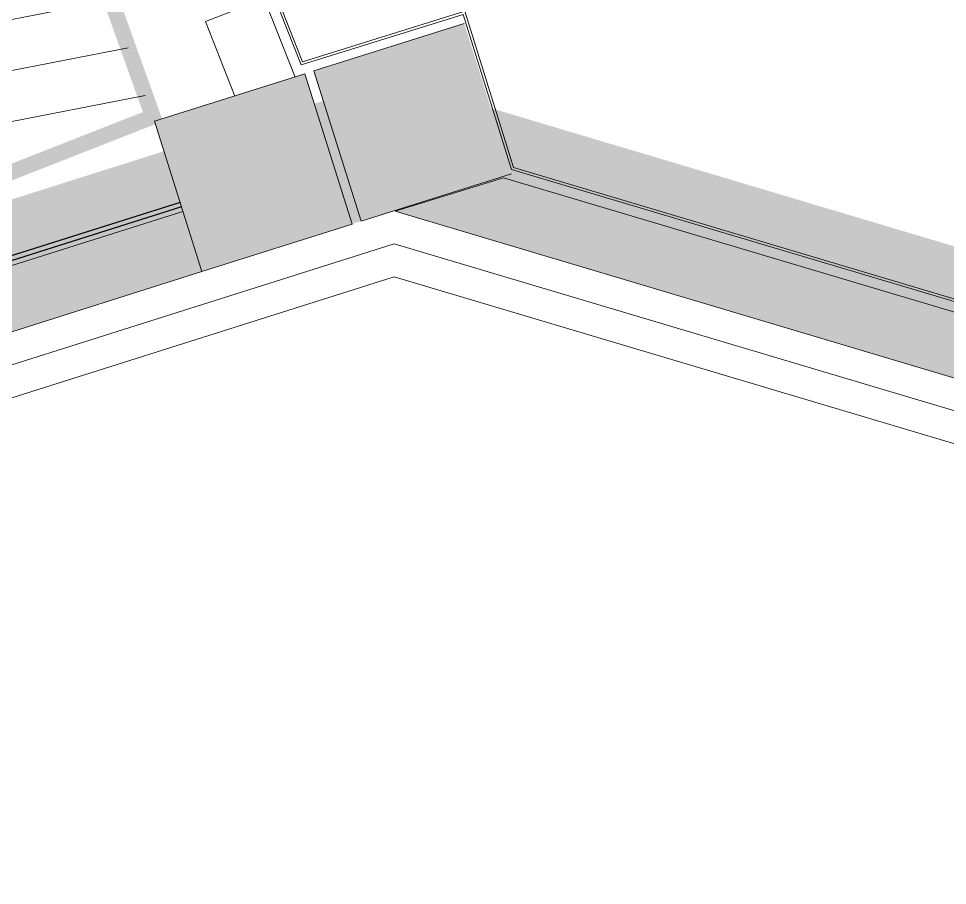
# Model space of a CAD drawing. Header units: centimetres. Extents: x 139057 to 200038, y 34824 to 80516.
# Drawn here: x 172079.8 to 172374.5, y 58706.3 to 58981.2 of the extents above; entities that cross this region are included whole.
import ezdxf

# ---------------------------------------------------------------- set-up
doc = ezdxf.new("R2010")
doc.units = ezdxf.units.CM
doc.header["$LTSCALE"] = 100
doc.linetypes.add('HIDDEN2', pattern=[0.175, 0.125, -0.05])
doc.linetypes.add('TRATTO-PUNTO', pattern=[1, 0.5, -0.25, 0, -0.25])
for name, color, linetype, lineweight in [('410_STRUTTURE_001-AM_0', 7, 'Continuous', 0), ('430_TAVOLATI_001-AM_0', 3, 'Continuous', 0), ('435_PARETI_CELLA_001-AM_0', 2, 'Continuous', 0), ('437_RIVESTIMENTI_001-AM_0', 13, 'Continuous', 0), ('454_PROIEZIONI_001-AM_0', 61, 'Continuous', 0)]:
    doc.layers.add(name, color=color, linetype=linetype, lineweight=lineweight)
doc.layers.add('_s_09_Perimetro_proprietà', color=40, linetype='Continuous')
doc.layers.add('A-FIN-CTG-LASTRA FUOCO', color=1, linetype='Continuous')

msp = doc.modelspace()

# ---------------------------------------------------------------- hatches: boundary and pattern name
at = {"layer": '410_STRUTTURE_001-AM_0'}
h = msp.add_hatch(color=256, dxfattribs=at)
h.paths.add_polyline_path([(172221.21, 58979.62), (172173.52, 58964.59), (172188.55, 58916.9), (172236.24, 58931.93)])
h.paths.add_polyline_path([(172170.64, 58963.7), (172122.95, 58948.67), (172137.98, 58900.98), (172185.66, 58916.01)])
at = {"layer": '454_PROIEZIONI_001-AM_0'}
h = msp.add_hatch(dxfattribs=at)
h.set_pattern_fill('ANSI31', color=256, scale=5, angle=326)
h.set_pattern_definition([(11, (171575.521, 58931.817), (-3.02909, 15.58333), [])])
h.paths.add_polyline_path([(172075.87, 58931.82), (172122.44, 58950.1), (171883.86, 59616.56), (171624.35, 60792.1), (171575.52, 60781.32), (171835.72, 59602.69)])

# ---------------------------------------------------------------- linework, layer by layer
at = {"layer": '410_STRUTTURE_001-AM_0', "elevation": 0}
for points in [[(172221.21, 58979.62), (172221.21, 58979.62), (172173.52, 58964.59), (172188.55, 58916.9), (172236.24, 58931.93)], [(172221.21, 58979.62), (172173.52, 58964.59), (172188.55, 58916.9), (172236.24, 58931.93)]]:
    msp.add_lwpolyline(points, dxfattribs=at)
msp.add_lwpolyline([(172137.98, 58900.98), (172185.66, 58916.01), (172170.64, 58963.7), (172122.95, 58948.67)], close=True, dxfattribs=at)
at = {"layer": '430_TAVOLATI_001-AM_0'}
for p, q in [((172139.11, 58980.26, 0.02), (172157.73, 58987.57, 0.02)), ((172167.54, 58962.58, 0.02), (172157.73, 58987.57, 0.02)), ((172148.39, 58956.63, 0.02), (172139.11, 58980.26, 0.02)), ((172199.33, 58920.09, 0.02), (172233.61, 58930.74, 0.02)), ((172233.61, 58930.74), (172605.76, 58819.78)), ((172131.94, 58920.05), (171788.21, 58811.31)), ((172590.69, 58803.4), (172199.33, 58920.09)), ((172198.93, 58909.77), (171792.93, 58781.34)), ((172583.16, 58795.21), (172198.93, 58909.77)), ((172137.98, 58900.98), (171777.55, 58786.96))]:
    msp.add_line(p, q, dxfattribs=at)
at = {"layer": '435_PARETI_CELLA_001-AM_0'}
for p, q in [((172199.01, 58899.31), (171806.84, 58775.25)), ((172575.62, 58787.03), (172199.01, 58899.31))]:
    msp.add_line(p, q, dxfattribs=at)
at = {"layer": '437_RIVESTIMENTI_001-AM_0', "extrusion": (-4.78839e-09, -1.88044e-09, 1), "elevation": 0.02}
for points in [[(172162.85, 58983.29), (172169.43, 58966.52), (172220.87, 58982.5), (172236.16, 58933.31), (172608.18, 58822.4), (172735.03, 58498.03), (172768.83, 58513.3)], [(172768.5, 58514.03), (172735.47, 58499.11), (172608.78, 58823.06), (172236.79, 58933.96), (172221.4, 58983.5), (172169.9, 58967.51), (172163.59, 58983.58)]]:
    msp.add_lwpolyline(points, dxfattribs=at)
at = {"layer": '454_PROIEZIONI_001-AM_0', "linetype": 'HIDDEN2', "const_width": 5}
msp.add_lwpolyline([(171624.35, 60792.1), (171883.86, 59616.56), (172122.44, 58950.1), (172075.87, 58931.82), (171835.72, 59602.69), (171575.52, 60781.32)], close=True, dxfattribs=at)
at = {"layer": '_s_09_Perimetro_proprietà', "linetype": 'TRATTO-PUNTO', "ltscale": 200, "const_width": 40, "elevation": 0}
msp.add_lwpolyline([(171320.68, 59806.74), (171456.4, 59870.49), (171864.17, 59002.94), (171728.1, 58939.27), (171788.21, 58811.31), (172198.67, 58941.16), (172605.76, 58819.78), (172733.28, 58493.73), (172737.72, 58495.74), (173005.74, 57898.63), (173294.68, 57318.43), (173617.55, 56752.55), (173967.35, 56212.13), (174308.48, 55729.64), (174679.11, 55232.35), (174678.87, 54009.54, -0.417695), (174578.7, 53910.15), (173420.2, 53910.22), (173420.22, 53137.55)], format="xyb", dxfattribs=at)
at = {"layer": 'A-FIN-CTG-LASTRA FUOCO'}
for p, q in [((172131.04, 58922.91, 0), (171789.81, 58814.96, 0)), ((172131.49, 58921.48, 0), (171789.01, 58813.14, 0))]:
    msp.add_line(p, q, dxfattribs=at)

doc.saveas('drawing.dxf')
